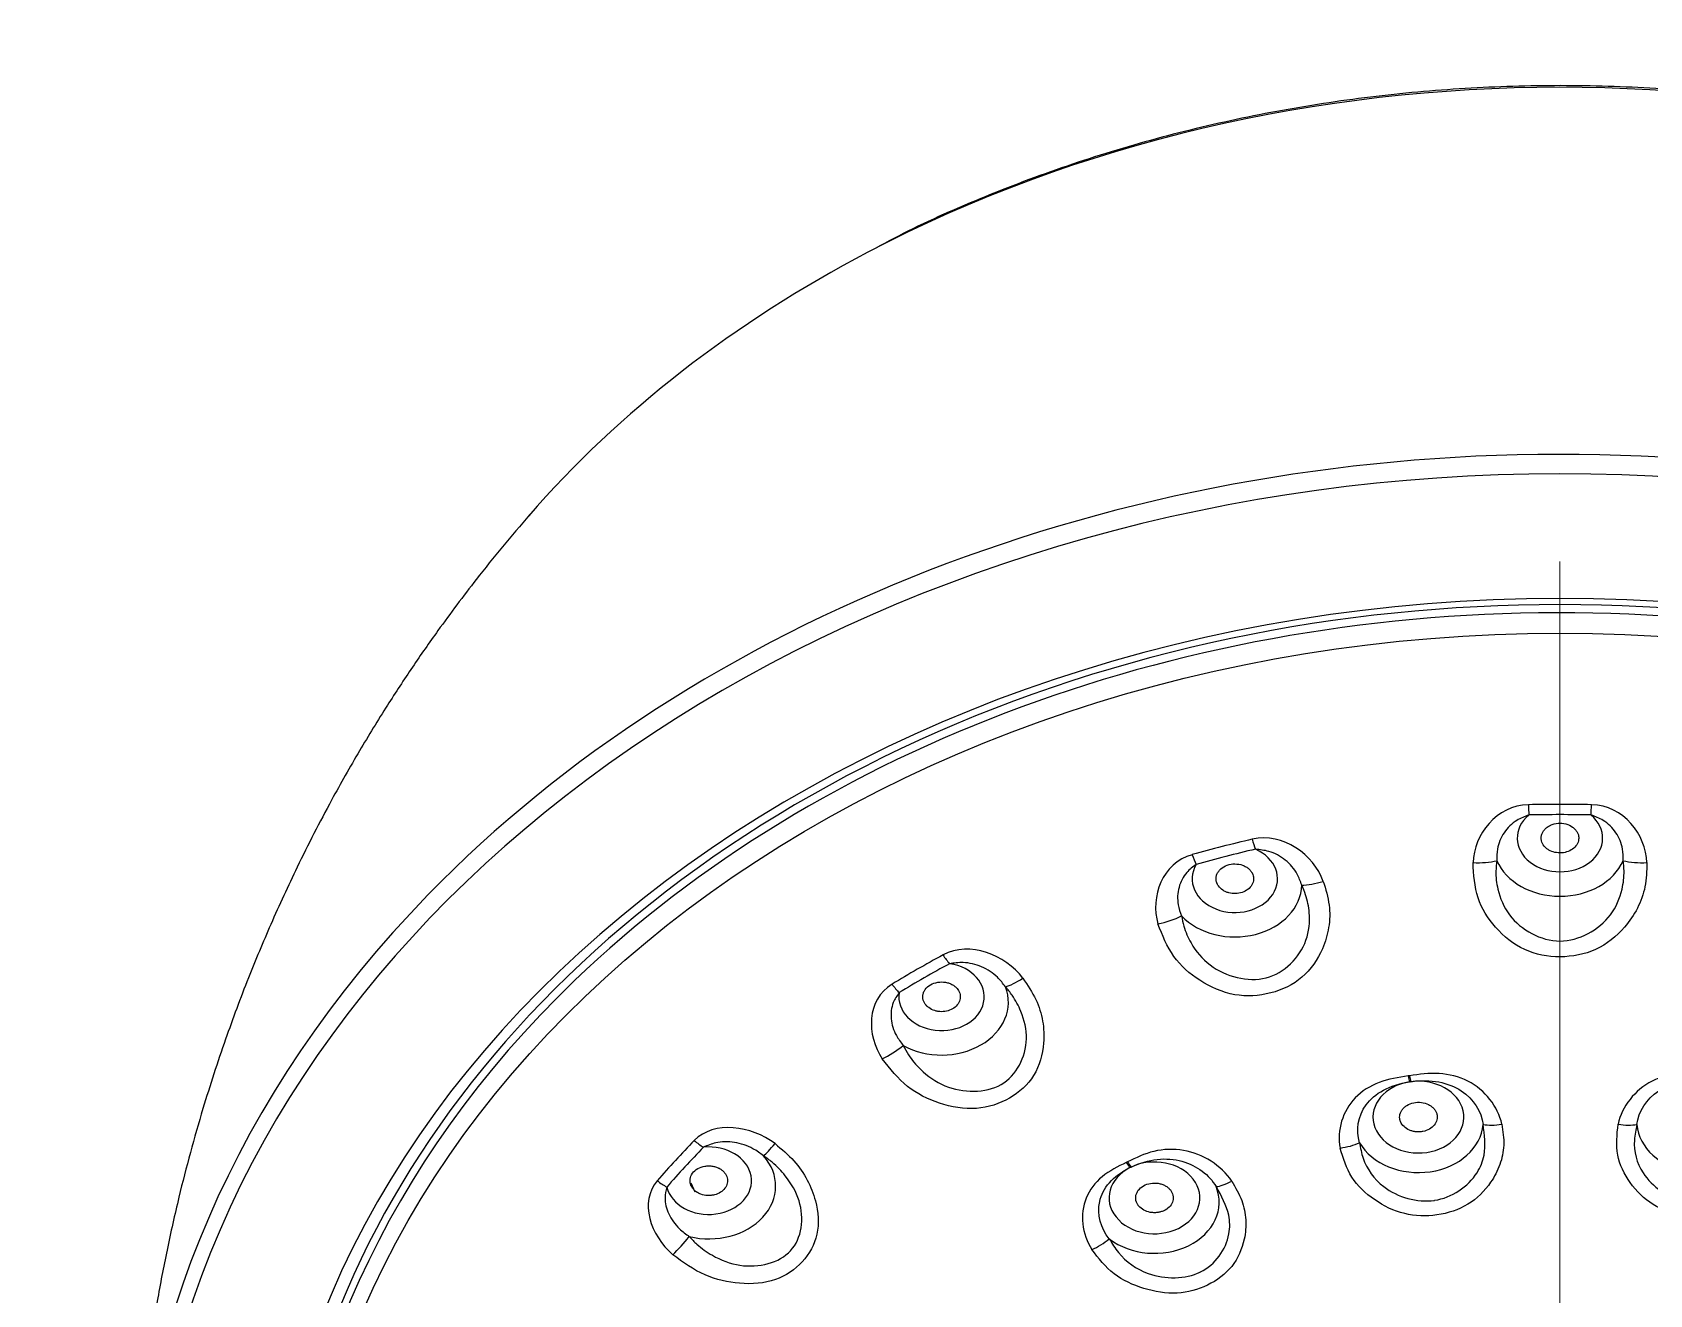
# Model space of a CAD drawing. Extents: x 0 to 1354, y 0 to 992.
# Drawn here: x 437 to 480.05, y 645.82 to 679.42 of the extents above; entities that cross this region are included whole.
import ezdxf

# ---------------------------------------------------------------- set-up
doc = ezdxf.new("R2010")
doc.units = 0
doc.header["$LTSCALE"] = 10
doc.header["$MEASUREMENT"] = 0
doc.linetypes.add('CENTER2', pattern=[28.575, 19.05, -3.175, 3.175, -3.175])
doc.layers.add('1', color=7, linetype='CONTINUOUS')
doc.layers.add('Cneter', color=1, linetype='CENTER2', lineweight=13)

msp = doc.modelspace()

# ---------------------------------------------------------------- linework, layer by layer
at = {"layer": '1', "color": 7, "linetype": 'Continuous'}
msp.add_line((454.648, 648.549), (454.54, 648.786), dxfattribs=at)
for centre, major_axis, ratio, start_param, end_param in [((477.659, 651.642), (33.305, 0), 0.790155, 0.985535, 2.156816), ((477.659, 651.642), (33.305, 0), 0.790155, 2.156816, 2.539311), ((477.659, 638.163), (-37.999, 0), 0.790155, 3.799488, 5.627397), ((477.659, 637.88), (37.699, 0), 0.790155, 5.156583, 10.55138), ((477.659, 637.072), (-34.52, 0), 0.790155, 3.141593, 6.283185), ((477.659, 637.237), (34.11, 0), 0.790155, 0, 3.141593), ((477.659, 637.15), (-33.944, 0), 0.790155, 3.806432, 5.595275), ((477.659, 657.974), (1.136, 0), 0.790155, 2.388638, 7.03614), ((477.659, 635.88), (-29.098, 0), 0.790155, 4.683592, 4.741186), ((476.83, 659.201), (0.023, -1), 0.017648, 5.058034, 5.371923), ((477.659, 635.85), (28.789, 0), 0.790155, 1.541999, 1.599594), ((478.488, 659.201), (0.023, 1), 0.017648, 4.052855, 4.366744), ((469.007, 656.891), (1.136, 0), 0.790155, 2.702797, 7.350299), ((477.659, 635.88), (-29.098, 0), 0.790155, 4.997751, 5.055346), ((477.659, 635.85), (28.789, 0), 0.790155, 1.856158, 1.913753), ((469.555, 658.29), (-0.226, 0.974), 0.172536, 1.896758, 2.210646), ((467.978, 657.885), (0.272, -0.962), 0.206104, 5.029409, 5.343298), ((475.37, 657.675), (-0.999, 0.039), 0.356197, 1.560092, 2.238121), ((477.659, 657.831), (-1.779, 0), 0.790155, 0.332697, 2.808896), ((479.948, 657.675), (-0.999, -0.039), 0.356197, 0.903472, 1.581501), ((471.428, 657.182), (-0.937, -0.348), 0.320636, 0.703306, 1.381335), ((477.659, 638.163), (-37.999, 0), 0.790155, 5.627397, 6.920378), ((469.007, 656.748), (-1.779, 0), 0.790155, 0.646856, 3.123055), ((467.074, 656.064), (-0.961, -0.277), 0.334397, 1.356903, 2.034932), ((477.659, 635.88), (-29.098, 0), 0.790155, 5.31191, 5.369505), ((461.415, 655.243), (-0.475, 0.88), 0.345831, 1.826509, 2.140397), ((461.201, 653.749), (1.136, 0), 0.790155, 3.016957, 7.664458), ((477.659, 635.85), (28.789, 0), 0.790155, 2.170317, 2.227912), ((463.518, 654.632), (-0.794, -0.608), 0.231194, 0.528428, 1.206457), ((477.659, 637.15), (-33.944, 0), 0.790155, 5.595275, 6.283185), ((460.074, 654.473), (0.521, -0.854), 0.374386, 4.949259, 5.263148), ((461.201, 653.605), (-1.779, 0), 0.790155, 0.961015, 3.437215), ((459.814, 652.506), (-0.834, -0.551), 0.257371, 1.174339, 1.852368), ((477.659, 634.638), (21.895, 0), 0.790155, 1.754739, 1.756453), ((473.688, 651.979), (0.116, -0.791), 0.112105, 5.129487, 5.363902), ((473.892, 650.547), (1.209, 0), 0.790155, 1.770981, 8.023396), ((473.652, 651.974), (-0.117, 0.791), 0.113137, 1.98774, 2.222155), ((477.659, 634.625), (21.709, 0), 0.790155, 1.754739, 1.756453), ((476.126, 650.703), (-0.781, -0.174), 0.417986, 0.764301, 1.461164), ((479.193, 650.703), (-0.781, 0.174), 0.417986, 1.680428, 2.377291), ((477.659, 635.88), (-29.098, 0), 0.790155, 5.626069, 5.683664), ((454.865, 650.358), (-0.716, 0.699), 0.485274, 1.699387, 2.013276), ((473.892, 650.432), (-1.723, 0), 0.790155, 0.428993, 3.082198), ((481.426, 650.432), (-1.723, 0), 0.790155, 0.059394, 2.712599), ((455.007, 648.854), (1.136, 0), 0.790155, 3.331116, 7.978618), ((477.659, 635.85), (28.789, 0), 0.790155, 2.484477, 2.542072), ((455.007, 648.711), (-1.779, 0), 0.790155, 1.275174, 3.751374), ((456.992, 650.276), (-0.602, -0.799), 0.096628, 0.391372, 1.069401), ((471.858, 650.073), (-0.787, -0.142), 0.42214, 1.431635, 2.128498), ((466.867, 648.397), (1.209, 0), 0.790155, 2.140581, 8.392995), ((477.659, 634.638), (21.895, 0), 0.790155, 2.124338, 2.126052), ((466.215, 649.691), (-0.352, 0.718), 0.3231, 1.919159, 2.153574), ((466.247, 649.707), (0.351, -0.719), 0.322207, 5.061239, 5.295654), ((477.659, 634.625), (21.709, 0), 0.790155, 2.124338, 2.126052), ((453.891, 649.298), (0.756, -0.654), 0.50602, 4.811058, 5.124946), ((466.867, 648.282), (-1.723, 0), 0.790155, 0.798592, 3.451798), ((468.998, 649.197), (-0.662, -0.45), 0.33463, 0.540665, 1.237528), ((454.301, 647.35), (-0.651, -0.759), 0.132657, 1.027548, 1.705577), ((465.306, 647.391), (-0.678, -0.425), 0.346531, 1.203606, 1.90047)]:
    msp.add_ellipse(centre, major_axis=major_axis, ratio=ratio, start_param=start_param, end_param=end_param, dxfattribs=at)
msp.add_ellipse((477.659, 636.859), major_axis=(33.622, 0), ratio=0.790155, dxfattribs=at)
for points, knots in [([(495.992, 673.62), (495.409, 673.932), (494.096, 674.584), (491.969, 675.463), (489.633, 676.261), (487.227, 676.913), (484.766, 677.419), (482.265, 677.774), (479.737, 677.976), (477.197, 678.025), (474.659, 677.92), (472.139, 677.662), (469.649, 677.252), (467.206, 676.692), (464.821, 675.986), (462.514, 675.133), (460.674, 674.333), (459.638, 673.784), (459.313, 673.603)], [0, 0, 0, 0, 0.053995, 0.119334, 0.18469, 0.250058, 0.315434, 0.380815, 0.446199, 0.511588, 0.576982, 0.642381, 0.707786, 0.773197, 0.838615, 0.904038, 0.969462, 1, 1, 1, 1]), ([(450.237, 666.576), (449.751, 666.019), (448.92, 665.013), (447.897, 663.648), (447.11, 662.52), (446.41, 661.453), (445.689, 660.276), (444.879, 658.845), (444.088, 657.304), (443.359, 655.722), (442.721, 654.192), (442.113, 652.561), (441.482, 650.626), (440.97, 648.742), (440.585, 647.027), (440.293, 645.503), (440.004, 643.633), (439.747, 641.188), (439.669, 639.344), (439.66, 638.317)], [0, 0, 0, 0, 0.073159, 0.128421, 0.166706, 0.205894, 0.252033, 0.300947, 0.366045, 0.420507, 0.470557, 0.527281, 0.590481, 0.669456, 0.716247, 0.761084, 0.820335, 0.900163, 1, 1, 1, 1]), ([(476.83, 658.588), (476.72, 658.546), (476.457, 658.445), (476.145, 658.127), (475.978, 657.736), (475.978, 657.475), (475.978, 657.372)], [0, 0, 0, 0, 0.208279, 0.500324, 0.801781, 1, 1, 1, 1]), ([(479.34, 657.372), (479.34, 657.476), (479.34, 657.737), (479.173, 658.128), (478.862, 658.445), (478.598, 658.546), (478.488, 658.588)], [0, 0, 0, 0, 0.200427, 0.49953, 0.790892, 1, 1, 1, 1]), ([(478.159, 657.974), (478.159, 657.981), (478.159, 657.995), (478.156, 658.022), (478.146, 658.07), (478.12, 658.135), (478.067, 658.207), (477.974, 658.289), (477.821, 658.36), (477.606, 658.379), (477.433, 658.334), (477.319, 658.267), (477.249, 658.205), (477.197, 658.133), (477.171, 658.068), (477.162, 658.022), (477.16, 657.996), (477.159, 657.979), (477.159, 657.966), (477.16, 657.953), (477.162, 657.931), (477.174, 657.861), (477.216, 657.779), (477.292, 657.702), (477.383, 657.638), (477.521, 657.586), (477.704, 657.571), (477.884, 657.611), (478.036, 657.7), (478.119, 657.806), (478.152, 657.898), (478.159, 657.947), (478.159, 657.971), (478.159, 657.974)], [0, 0, 0, 0, 0.007812, 0.015625, 0.03125, 0.0625, 0.09375, 0.125, 0.1875, 0.25, 0.3125, 0.34375, 0.375, 0.40625, 0.4375, 0.453125, 0.460938, 0.46875, 0.472656, 0.476562, 0.484375, 0.5, 0.5625, 0.59375, 0.625, 0.6875, 0.75, 0.8125, 0.875, 0.9375, 0.96875, 0.996094, 1, 1, 1, 1]), ([(470.785, 656.722), (470.75, 656.822), (470.663, 657.072), (470.37, 657.405), (469.964, 657.632), (469.676, 657.664), (469.555, 657.677)], [0, 0, 0, 0, 0.200427, 0.49953, 0.790892, 1, 1, 1, 1]), ([(467.978, 657.273), (467.89, 657.206), (467.677, 657.045), (467.49, 656.665), (467.465, 656.25), (467.552, 656), (467.587, 655.901)], [0, 0, 0, 0, 0.208279, 0.500324, 0.801781, 1, 1, 1, 1]), ([(469.482, 657.013), (469.479, 657.02), (469.474, 657.033), (469.46, 657.058), (469.433, 657.101), (469.381, 657.157), (469.304, 657.212), (469.183, 657.268), (469.01, 657.298), (468.798, 657.263), (468.651, 657.179), (468.568, 657.087), (468.526, 657.01), (468.505, 656.929), (468.506, 656.861), (468.515, 656.815), (468.523, 656.79), (468.529, 656.774), (468.534, 656.762), (468.54, 656.75), (468.55, 656.729), (468.59, 656.665), (468.662, 656.598), (468.764, 656.543), (468.876, 656.505), (469.027, 656.488), (469.206, 656.519), (469.363, 656.601), (469.472, 656.723), (469.51, 656.844), (469.505, 656.939), (469.492, 656.987), (469.483, 657.01), (469.482, 657.013)], [0, 0, 0, 0, 0.007812, 0.015625, 0.03125, 0.0625, 0.09375, 0.125, 0.1875, 0.25, 0.3125, 0.34375, 0.375, 0.40625, 0.4375, 0.453125, 0.460938, 0.46875, 0.472656, 0.476562, 0.484375, 0.5, 0.5625, 0.59375, 0.625, 0.6875, 0.75, 0.8125, 0.875, 0.9375, 0.96875, 0.996094, 1, 1, 1, 1]), ([(479.972, 657.32), (479.967, 657.104), (479.957, 656.688), (479.742, 656.098), (479.331, 655.497), (478.654, 654.943), (477.664, 654.752), (476.67, 654.939), (475.914, 655.557), (475.4, 656.38), (475.364, 657), (475.346, 657.32)], [0, 0, 0, 0, 0.087456, 0.169153, 0.25014, 0.377375, 0.499739, 0.622279, 0.749894, 0.871256, 1, 1, 1, 1]), ([(475.978, 657.372), (475.967, 657.28), (475.939, 657.027), (476, 656.522), (476.354, 655.68), (477.15, 655.234), (478.169, 655.234), (478.966, 655.681), (479.318, 656.524), (479.379, 657.029), (479.351, 657.281), (479.34, 657.372)], [0, 0, 0, 0, 0.046355, 0.127416, 0.254336, 0.50001, 0.500136, 0.746142, 0.872777, 0.954138, 1, 1, 1, 1]), ([(471.361, 656.821), (471.424, 656.613), (471.546, 656.21), (471.529, 655.591), (471.328, 654.914), (470.861, 654.217), (469.98, 653.791), (468.975, 653.729), (468.059, 654.138), (467.31, 654.802), (467.079, 655.389), (466.961, 655.691)], [0, 0, 0, 0, 0.087456, 0.169153, 0.25014, 0.377375, 0.499739, 0.622279, 0.749894, 0.871256, 1, 1, 1, 1]), ([(467.587, 655.901), (467.605, 655.81), (467.653, 655.56), (467.865, 655.089), (468.459, 654.365), (469.355, 654.131), (470.324, 654.38), (470.943, 655.004), (471.02, 655.901), (470.925, 656.401), (470.822, 656.637), (470.785, 656.722)], [0, 0, 0, 0, 0.046355, 0.127416, 0.254336, 0.50001, 0.500136, 0.746142, 0.872777, 0.954138, 1, 1, 1, 1]), ([(462.903, 654.015), (462.836, 654.102), (462.67, 654.321), (462.281, 654.568), (461.82, 654.687), (461.534, 654.647), (461.415, 654.63)], [0, 0, 0, 0, 0.200427, 0.49953, 0.790892, 1, 1, 1, 1]), ([(463.366, 654.244), (463.491, 654.059), (463.734, 653.702), (463.916, 653.104), (463.945, 652.406), (463.733, 651.623), (463.047, 651.001), (462.13, 650.698), (461.144, 650.869), (460.233, 651.326), (459.83, 651.834), (459.623, 652.095)], [0, 0, 0, 0, 0.087456, 0.169153, 0.25014, 0.377375, 0.499739, 0.622279, 0.749894, 0.871256, 1, 1, 1, 1]), ([(460.074, 653.86), (460.015, 653.775), (459.874, 653.57), (459.832, 653.162), (459.95, 652.758), (460.116, 652.54), (460.182, 652.453)], [0, 0, 0, 0, 0.208279, 0.500324, 0.801781, 1, 1, 1, 1]), ([(460.182, 652.453), (460.226, 652.37), (460.347, 652.141), (460.688, 651.739), (461.464, 651.187), (462.372, 651.179), (463.196, 651.652), (463.577, 652.401), (463.371, 653.282), (463.129, 653.74), (462.963, 653.942), (462.903, 654.015)], [0, 0, 0, 0, 0.046355, 0.127416, 0.254336, 0.50001, 0.500136, 0.746142, 0.872777, 0.954138, 1, 1, 1, 1]), ([(461.605, 653.981), (461.6, 653.986), (461.59, 653.997), (461.567, 654.018), (461.524, 654.052), (461.454, 654.093), (461.358, 654.127), (461.222, 654.15), (461.045, 654.136), (460.857, 654.052), (460.75, 653.935), (460.708, 653.828), (460.697, 653.745), (460.71, 653.662), (460.737, 653.598), (460.763, 653.557), (460.781, 653.534), (460.793, 653.521), (460.802, 653.51), (460.812, 653.5), (460.831, 653.483), (460.893, 653.432), (460.988, 653.385), (461.106, 653.358), (461.228, 653.349), (461.378, 653.37), (461.537, 653.444), (461.653, 653.56), (461.709, 653.702), (461.698, 653.827), (461.657, 653.916), (461.626, 653.958), (461.608, 653.978), (461.605, 653.981)], [0, 0, 0, 0, 0.007812, 0.015625, 0.03125, 0.0625, 0.09375, 0.125, 0.1875, 0.25, 0.3125, 0.34375, 0.375, 0.40625, 0.4375, 0.453125, 0.460938, 0.46875, 0.472656, 0.476562, 0.484375, 0.5, 0.5625, 0.59375, 0.625, 0.6875, 0.75, 0.8125, 0.875, 0.9375, 0.96875, 0.996094, 1, 1, 1, 1]), ([(476.112, 650.36), (476.007, 650.832), (475.673, 651.266), (474.973, 651.621), (474.709, 651.689), (474.177, 651.721), (473.916, 651.685), (473.654, 651.646)], [0, 0, 0, 0, 0.5, 0.5, 0.75, 0.75, 1, 1, 1, 1]), ([(481.664, 651.646), (481.405, 651.684), (481.139, 651.721), (480.607, 651.689), (480.343, 651.62), (479.647, 651.266), (479.311, 650.83), (479.206, 650.36)], [0, 0, 0, 0, 0.25, 0.25, 0.5, 0.5, 1, 1, 1, 1]), ([(473.618, 651.641), (473.359, 651.603), (473.094, 651.561), (472.606, 651.378), (472.385, 651.237), (471.868, 650.705), (471.722, 650.197), (471.808, 649.724)], [0, 0, 0, 0, 0.25, 0.25, 0.5, 0.5, 1, 1, 1, 1]), ([(472.325, 649.866), (472.227, 650.196), (472.278, 650.569), (472.61, 651.023), (472.764, 651.159), (473.154, 651.369), (473.392, 651.443), (473.652, 651.483)], [0, 0, 0, 0, 0.5, 0.5, 0.75, 0.75, 1, 1, 1, 1]), ([(473.688, 651.489), (473.951, 651.526), (474.203, 651.524), (474.659, 651.439), (474.862, 651.357), (475.368, 651.024), (475.568, 650.691), (475.612, 650.352)], [0, 0, 0, 0, 0.25, 0.25, 0.5, 0.5, 1, 1, 1, 1]), ([(479.706, 650.352), (479.75, 650.69), (479.951, 651.025), (480.455, 651.356), (480.657, 651.439), (481.113, 651.524), (481.37, 651.525), (481.63, 651.489)], [0, 0, 0, 0, 0.5, 0.5, 0.75, 0.75, 1, 1, 1, 1]), ([(474.383, 650.622), (474.38, 650.635), (474.372, 650.66), (474.35, 650.71), (474.31, 650.77), (474.244, 650.832), (474.137, 650.899), (473.974, 650.948), (473.764, 650.941), (473.606, 650.879), (473.506, 650.803), (473.448, 650.735), (473.409, 650.66), (473.391, 650.581), (473.392, 650.521), (473.399, 650.482), (473.405, 650.457), (473.428, 650.388), (473.5, 650.287), (473.623, 650.208), (473.738, 650.169), (473.829, 650.153), (473.922, 650.151), (474.045, 650.165), (474.19, 650.218), (474.323, 650.328), (474.383, 650.446), (474.394, 650.533), (474.391, 650.584), (474.386, 650.609), (474.383, 650.622)], [0, 0, 0, 0, 0.015625, 0.03125, 0.0625, 0.09375, 0.125, 0.1875, 0.25, 0.3125, 0.34375, 0.375, 0.40625, 0.4375, 0.46875, 0.476562, 0.484375, 0.5, 0.5625, 0.625, 0.65625, 0.6875, 0.71875, 0.75, 0.8125, 0.875, 0.9375, 0.96875, 0.984375, 1, 1, 1, 1]), ([(476.112, 650.36), (476.141, 650.172), (476.195, 649.81), (476.082, 649.275), (475.788, 648.716), (475.251, 648.174), (474.403, 647.895), (473.495, 647.917), (472.701, 648.316), (472.05, 648.922), (471.889, 649.454), (471.808, 649.724)], [0, 0, 0, 0, 0.087607, 0.169371, 0.250856, 0.377447, 0.501128, 0.621802, 0.747777, 0.872041, 1, 1, 1, 1]), ([(483.51, 649.724), (483.463, 649.539), (483.373, 649.182), (483.056, 648.711), (482.56, 648.269), (481.841, 647.912), (480.933, 647.892), (480.087, 648.174), (479.495, 648.778), (479.119, 649.535), (479.177, 650.082), (479.206, 650.36)], [0, 0, 0, 0, 0.087607, 0.169371, 0.250856, 0.377447, 0.501128, 0.621802, 0.747777, 0.872041, 1, 1, 1, 1]), ([(472.325, 649.866), (472.35, 649.727), (472.429, 649.288), (472.98, 648.515), (473.86, 648.263), (474.779, 648.4), (475.381, 648.806), (475.713, 649.629), (475.651, 650.075), (475.612, 650.352)], [0, 0, 0, 0, 0.080562, 0.253207, 0.499831, 0.500495, 0.747529, 0.843295, 1, 1, 1, 1]), ([(479.706, 650.352), (479.677, 650.213), (479.585, 649.776), (479.81, 648.888), (480.543, 648.398), (481.463, 648.263), (482.187, 648.474), (482.813, 649.155), (482.924, 649.594), (482.993, 649.866)], [0, 0, 0, 0, 0.080562, 0.253207, 0.499831, 0.500495, 0.747529, 0.843295, 1, 1, 1, 1]), ([(456.77, 649.841), (456.945, 649.694), (457.284, 649.41), (457.648, 648.88), (457.905, 648.217), (457.968, 647.416), (457.545, 646.656), (456.805, 646.145), (455.846, 646.073), (454.862, 646.292), (454.326, 646.682), (454.051, 646.883)], [0, 0, 0, 0, 0.087456, 0.169153, 0.25014, 0.377375, 0.499739, 0.622279, 0.749894, 0.871256, 1, 1, 1, 1]), ([(454.488, 647.366), (454.554, 647.297), (454.735, 647.106), (455.173, 646.801), (456.055, 646.457), (456.885, 646.666), (457.484, 647.317), (457.589, 648.127), (457.121, 648.924), (456.756, 649.306), (456.542, 649.46), (456.465, 649.516)], [0, 0, 0, 0, 0.046355, 0.127416, 0.254336, 0.50001, 0.500136, 0.746142, 0.872777, 0.954138, 1, 1, 1, 1]), ([(456.465, 649.516), (456.373, 649.583), (456.144, 649.752), (455.698, 649.896), (455.226, 649.897), (454.972, 649.79), (454.865, 649.745)], [0, 0, 0, 0, 0.200427, 0.49953, 0.790892, 1, 1, 1, 1]), ([(468.924, 648.841), (468.641, 649.256), (468.163, 649.57), (467.377, 649.705), (467.107, 649.695), (466.602, 649.574), (466.375, 649.465), (466.149, 649.355)], [0, 0, 0, 0, 0.5, 0.5, 0.75, 0.75, 1, 1, 1, 1]), ([(455.3, 649.174), (455.293, 649.178), (455.279, 649.185), (455.249, 649.2), (455.195, 649.222), (455.112, 649.243), (455.008, 649.252), (454.869, 649.241), (454.706, 649.185), (454.561, 649.058), (454.505, 648.922), (454.506, 648.809), (454.529, 648.727), (454.573, 648.652), (454.624, 648.597), (454.665, 648.565), (454.691, 648.548), (454.707, 648.538), (454.721, 648.53), (454.734, 648.523), (454.758, 648.511), (454.837, 648.478), (454.946, 648.457), (455.069, 648.46), (455.188, 648.481), (455.323, 648.538), (455.445, 648.646), (455.511, 648.785), (455.508, 648.934), (455.449, 649.049), (455.374, 649.124), (455.328, 649.157), (455.304, 649.172), (455.3, 649.174)], [0, 0, 0, 0, 0.007812, 0.015625, 0.03125, 0.0625, 0.09375, 0.125, 0.1875, 0.25, 0.3125, 0.34375, 0.375, 0.40625, 0.4375, 0.453125, 0.460938, 0.46875, 0.472656, 0.476562, 0.484375, 0.5, 0.5625, 0.59375, 0.625, 0.6875, 0.75, 0.8125, 0.875, 0.9375, 0.96875, 0.996094, 1, 1, 1, 1]), ([(466.117, 649.339), (465.894, 649.23), (465.666, 649.115), (465.288, 648.804), (465.139, 648.609), (464.871, 647.96), (464.936, 647.441), (465.2, 647.019)], [0, 0, 0, 0, 0.25, 0.25, 0.5, 0.5, 1, 1, 1, 1]), ([(465.665, 647.307), (465.438, 647.589), (465.331, 647.953), (465.448, 648.474), (465.533, 648.645), (465.803, 648.953), (465.991, 649.09), (466.215, 649.201)], [0, 0, 0, 0, 0.5, 0.5, 0.75, 0.75, 1, 1, 1, 1]), ([(466.247, 649.216), (466.475, 649.326), (466.71, 649.397), (467.171, 649.447), (467.395, 649.427), (468.004, 649.26), (468.328, 649.004), (468.508, 648.698)], [0, 0, 0, 0, 0.25, 0.25, 0.5, 0.5, 1, 1, 1, 1]), ([(453.891, 648.685), (453.868, 648.589), (453.812, 648.36), (453.918, 647.959), (454.168, 647.602), (454.397, 647.433), (454.488, 647.366)], [0, 0, 0, 0, 0.208279, 0.500324, 0.801781, 1, 1, 1, 1]), ([(468.924, 648.841), (469.023, 648.672), (469.215, 648.347), (469.321, 647.811), (469.269, 647.201), (468.986, 646.537), (468.313, 646.034), (467.467, 645.797), (466.576, 645.947), (465.738, 646.333), (465.381, 646.788), (465.2, 647.019)], [0, 0, 0, 0, 0.087607, 0.169371, 0.250856, 0.377447, 0.501128, 0.621802, 0.747777, 0.872041, 1, 1, 1, 1]), ([(465.665, 647.307), (465.741, 647.182), (465.979, 646.79), (466.782, 646.217), (467.69, 646.229), (468.485, 646.619), (468.883, 647.173), (468.875, 648.044), (468.648, 648.447), (468.508, 648.698)], [0, 0, 0, 0, 0.080562, 0.253207, 0.499831, 0.500495, 0.747529, 0.843295, 1, 1, 1, 1]), ([(467.291, 648.607), (467.282, 648.617), (467.263, 648.639), (467.22, 648.679), (467.155, 648.723), (467.065, 648.763), (466.934, 648.795), (466.761, 648.794), (466.568, 648.727), (466.448, 648.625), (466.391, 648.525), (466.367, 648.445), (466.366, 648.364), (466.384, 648.285), (466.413, 648.23), (466.437, 648.195), (466.454, 648.174), (466.507, 648.116), (466.62, 648.042), (466.771, 648.004), (466.896, 648), (466.988, 648.011), (467.076, 648.035), (467.184, 648.084), (467.295, 648.175), (467.369, 648.315), (467.371, 648.442), (467.341, 648.527), (467.315, 648.573), (467.3, 648.596), (467.291, 648.607)], [0, 0, 0, 0, 0.015625, 0.03125, 0.0625, 0.09375, 0.125, 0.1875, 0.25, 0.3125, 0.34375, 0.375, 0.40625, 0.4375, 0.46875, 0.476562, 0.484375, 0.5, 0.5625, 0.625, 0.65625, 0.6875, 0.71875, 0.75, 0.8125, 0.875, 0.9375, 0.96875, 0.984375, 1, 1, 1, 1])]:
    msp.add_open_spline(points, degree=3, knots=knots, dxfattribs=at)
for points in [[(476.821, 658.862), (475.962, 658.842), (475.375, 658.067), (475.346, 657.32)], [(479.972, 657.32), (479.943, 658.065), (479.36, 658.842), (478.497, 658.862)], [(471.361, 656.821), (471.098, 657.529), (470.297, 658.133), (469.468, 657.941)], [(467.874, 657.532), (467.065, 657.304), (466.752, 656.416), (466.961, 655.691)], [(463.366, 654.244), (462.894, 654.86), (461.954, 655.247), (461.241, 654.862)], [(459.885, 654.083), (459.205, 653.668), (459.197, 652.74), (459.623, 652.095)], [(456.77, 649.841), (456.136, 650.319), (455.148, 650.464), (454.621, 649.924)], [(453.636, 648.852), (453.151, 648.292), (453.449, 647.4), (454.051, 646.883)]]:
    msp.add_open_spline(points, degree=3, dxfattribs=at)
at = {"layer": 'Cneter', "lineweight": 5, "ltscale": 0.5}
msp.add_open_spline([(477.659, 665.335), (477.659, 616.068)], degree=1, dxfattribs=at)

doc.saveas('drawing.dxf')
